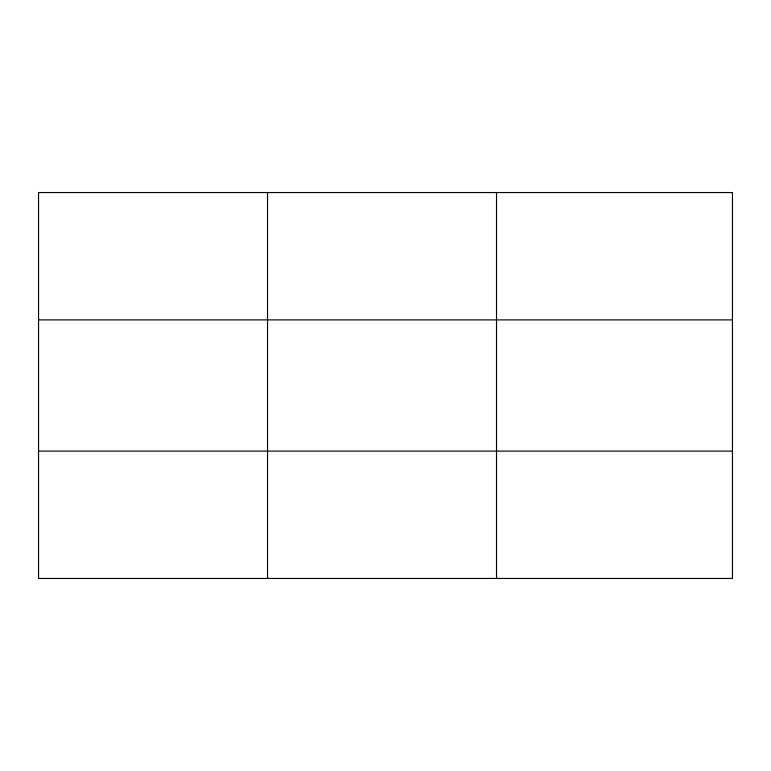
<?xml version="1.0" encoding="UTF-8"?>
<svg xmlns="http://www.w3.org/2000/svg" width="771" height="771" viewBox="0 0 771 771"><rect width="100%" height="100%" fill="white"/><g stroke="black" fill="none" stroke-linecap="round" stroke-linejoin="round"><path stroke-width="1.16" d="M267.537 578.452L267.537 192.548M496.524 578.452L496.524 192.548M38.55 319.898L732.45 319.898M38.55 451.102L732.45 451.102M732.45 192.548L732.45 578.452L38.55 578.452L38.55 192.548L732.45 192.548"/></g></svg>
